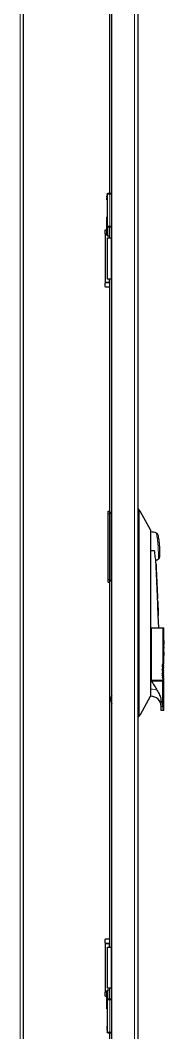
# Model space of a CAD drawing. Header units: millimetres. Extents: x -545 to 1520, y -1456 to 1043.
# Drawn here: x 426 to 537, y -527 to 258 of the extents above; entities that cross this region are included whole.
import ezdxf

# ---------------------------------------------------------------- set-up
doc = ezdxf.new("R2010")
doc.units = ezdxf.units.MM

msp = doc.modelspace()

# ---------------------------------------------------------------- linework, layer by layer
at = {"color": 8, "linetype": 'Continuous', "lineweight": 18}
for p, q in [((426.15, -1276.75), (426.15, 873.05)), ((514.67, -1279.35), (514.67, 875.65)), ((495.67, 123.15), (497.27, 123.15)), ((495.67, 98.15), (495.67, 123.15)), ((497.27, 98.15), (495.67, 98.15)), ((495.22, 89.15), (495.22, 90.65)), ((496.77, 57.15), (496.77, 89.15)), ((495.22, 54.45), (495.22, 57.15)), ((495.22, 54.15), (495.22, 54.45)), ((494.37, -124.85), (495.27, -124.85)), ((495.27, -124.85), (495.27, -122.85)), ((495.27, -124.85), (495.67, -124.85)), ((495.27, -175.85), (495.27, -124.85)), ((497.27, -124.65), (495.67, -124.65)), ((518.27, -126.85), (517.27, -126.85)), ((494.37, -175.85), (495.27, -175.85)), ((495.27, -177.85), (495.27, -175.85)), ((495.27, -175.85), (495.67, -175.85)), ((495.67, -176.05), (497.27, -176.05)), ((532.46, -185.87), (532.45, -185.87)), ((532.5, -186.84), (532.49, -186.84)), ((527.48, -213.35), (527.48, -253.85)), ((536.83, -241.35), (537.48, -241.35)), ((527.48, -260.88), (527.27, -260.88)), ((527.48, -266.35), (527.48, -260.88)), ((535.48, -274.35), (536.83, -274.35)), ((518.27, -276.85), (517.27, -276.85)), ((495.22, -458.15), (495.22, -457.85)), ((495.22, -460.85), (495.22, -458.15)), ((496.77, -492.85), (496.77, -460.85)), ((495.22, -494.35), (495.22, -492.85)), ((495.67, -526.85), (495.67, -501.85)), ((495.67, -501.85), (497.27, -501.85)), ((497.27, -526.85), (495.67, -526.85))]:
    msp.add_line(p, q, dxfattribs=at)
at = {"color": 7, "linetype": 'Continuous', "lineweight": 25}
for p, q in [((428.75, -1279.35), (428.75, 875.65)), ((497.27, -1279.35), (497.27, 875.65)), ((517.27, 873.05), (517.27, -124.35)), ((495.27, 732.15), (495.27, 123.65)), ((493.67, 123.15), (493.67, 98.15)), ((497.27, 123.65), (495.67, 123.65)), ((493.67, 105.55), (493.27, 105.15)), ((493.27, 98.15), (493.27, 105.15)), ((491.72, 94.65), (491.72, 92.65)), ((493.27, 95.15), (492.22, 95.15)), ((493.27, 91.15), (493.27, 98.15)), ((493.77, 98.15), (493.77, 90.65)), ((495.27, 97.65), (495.27, 89.15)), ((495.67, 97.65), (497.27, 97.65)), ((492.22, 92.15), (493.27, 92.15)), ((492.22, 92.15), (492.22, 91.85)), ((492.22, 54.45), (492.22, 91.85)), ((492.22, 91.85), (493.27, 91.85)), ((493.27, 91.15), (493.77, 90.65)), ((493.77, 90.65), (495.27, 90.65)), ((493.77, 57.15), (493.77, 89.15)), ((493.77, 89.15), (496.77, 89.15)), ((497.27, 89.15), (496.77, 89.15)), ((496.77, 57.15), (493.77, 57.15)), ((495.27, 57.15), (495.27, -122.85)), ((496.77, 57.15), (497.27, 57.15)), ((491.72, 53.65), (491.72, 51.65)), ((495.22, 54.45), (492.22, 54.45)), ((492.22, 54.45), (492.22, 54.15)), ((495.27, 54.15), (492.22, 54.15)), ((492.22, 51.15), (495.27, 51.15)), ((494.72, 54.45), (494.72, 54.15)), ((495.27, 54.45), (495.22, 54.45)), ((494.37, -122.85), (495.27, -122.85)), ((494.37, -124.85), (494.37, -122.85)), ((494.37, -175.85), (494.37, -124.85)), ((495.67, -123.25), (495.67, -124.85)), ((495.67, -123.65), (497.27, -123.65)), ((495.67, -124.85), (495.67, -175.85)), ((518.27, -121.35), (517.27, -121.35)), ((517.27, -124.35), (517.27, -126.85)), ((527.27, -137.35), (519.35, -123.26)), ((517.27, -126.85), (517.27, -276.85)), ((518.27, -126.85), (518.27, -276.85)), ((527.27, -137.35), (527.27, -142.82)), ((527.27, -142.82), (527.27, -150.35)), ((527.27, -150.35), (527.27, -253.35)), ((531.79, -170.02), (531.39, -160.83)), ((531.51, -164.05), (531.46, -163.67)), ((531.52, -164.05), (531.47, -163.67)), ((531.47, -163.67), (531.59, -166.83)), ((531.52, -164.34), (531.51, -164.05)), ((531.52, -164.05), (531.51, -164.05)), ((531.53, -164.34), (531.52, -164.05)), ((531.53, -164.34), (531.52, -164.34)), ((534.21, -158.41), (534.22, -158.22)), ((531.88, -172.11), (531.78, -170.02)), ((531.79, -170.03), (531.78, -170.03)), ((532.06, -176.02), (531.83, -172.22)), ((532.04, -175.62), (531.9, -172.52)), ((494.37, -177.85), (494.37, -175.85)), ((494.37, -177.85), (495.27, -177.85)), ((495.27, -177.85), (495.27, -460.85)), ((495.67, -175.85), (495.67, -177.45)), ((497.27, -177.05), (495.67, -177.05)), ((531.9, -173.91), (532.14, -177.9)), ((532.03, -175.62), (532.06, -176.02)), ((532.1, -177.27), (532.05, -176.02)), ((532.06, -176.02), (532.05, -176.02)), ((532.08, -177.9), (532.07, -177.9)), ((532.14, -177.9), (532.08, -177.9)), ((532.23, -180.13), (532.13, -177.9)), ((532.17, -180.13), (532.17, -180.12)), ((532.17, -180.13), (532.17, -180.13)), ((532.29, -181.39), (532.24, -180.13)), ((532.28, -181.4), (532.28, -181.39)), ((532.39, -183.85), (532.3, -181.71)), ((532.4, -183.85), (532.39, -183.85)), ((532.6, -188.4), (532.4, -183.82)), ((532.45, -185.87), (532.49, -186.84)), ((532.46, -185.87), (532.5, -186.84)), ((532.57, -188.4), (532.56, -188.4)), ((532.69, -190.76), (532.59, -188.4)), ((532.64, -190.76), (532.64, -190.76)), ((532.81, -193.23), (532.7, -190.76)), ((532.76, -192.47), (532.77, -192.47)), ((532.77, -192.47), (532.78, -192.47)), ((532.8, -193), (532.79, -192.85)), ((532.82, -193.4), (532.8, -193.12)), ((532.84, -194.7), (532.82, -194.7)), ((532.85, -194.7), (532.83, -194.7)), ((532.89, -195.16), (532.84, -193.92)), ((532.87, -195.49), (532.84, -194.7)), ((532.88, -195.49), (532.85, -194.7)), ((532.86, -195.49), (532.85, -195.49)), ((532.86, -195.49), (532.88, -195.49)), ((532.87, -194.67), (532.92, -195.77)), ((532.91, -195.48), (532.89, -195.16)), ((532.95, -196.38), (532.91, -195.58)), ((533, -197.61), (532.95, -196.38)), ((533.04, -198.41), (533.02, -198.14)), ((533.05, -198.67), (533.04, -198.53)), ((533.18, -201.73), (533.06, -199.06)), ((533.06, -199.14), (533.06, -199.14)), ((533.07, -199.14), (533.07, -199.14)), ((533.18, -203.2), (533.12, -201.75)), ((533.14, -201.74), (533.13, -201.74)), ((533.26, -203.85), (533.17, -201.73)), ((533.69, -213.35), (533.27, -203.85)), ((527.27, -213.35), (527.48, -213.35)), ((527.48, -213.35), (527.72, -213.35)), ((527.72, -213.35), (527.72, -253.85)), ((527.72, -213.35), (536.83, -213.35)), ((536.83, -213.35), (536.83, -241.35)), ((536.83, -213.35), (537.48, -213.35)), ((537.23, -218.35), (537.48, -218.35)), ((537.23, -218.35), (537.23, -228.11)), ((537.47, -220.3), (537.47, -218.35)), ((537.48, -218.35), (537.48, -213.35)), ((537.35, -220.3), (537.35, -226.16)), ((537.36, -220.3), (537.35, -220.3)), ((537.36, -226.16), (537.35, -226.16)), ((537.36, -220.3), (537.36, -226.16)), ((537.36, -220.3), (537.48, -220.3)), ((537.41, -226.16), (537.36, -226.16)), ((537.48, -221.28), (537.41, -221.28)), ((537.41, -221.28), (537.41, -226.16)), ((537.46, -223.23), (537.46, -226.16)), ((537.47, -223.23), (537.46, -223.23)), ((537.47, -226.16), (537.46, -226.16)), ((537.47, -223.23), (537.47, -221.28)), ((537.47, -223.23), (537.47, -226.16)), ((537.47, -223.23), (537.48, -223.23)), ((537.47, -228.11), (537.47, -226.16)), ((537.48, -226.16), (537.47, -226.16)), ((537.48, -221.28), (537.48, -220.3)), ((537.48, -226.16), (537.48, -223.23)), ((537.41, -228.11), (537.23, -228.11)), ((537.37, -231.91), (537.23, -231.91)), ((537.23, -231.91), (537.23, -234.88)), ((537.23, -234.88), (537.3, -234.88)), ((537.29, -232.4), (537.29, -233.2)), ((537.3, -232.4), (537.29, -232.4)), ((537.3, -233.2), (537.29, -233.2)), ((537.29, -233.7), (537.29, -234.88)), ((537.3, -233.7), (537.29, -233.7)), ((537.3, -232.4), (537.3, -233.2)), ((537.3, -232.4), (537.36, -232.4)), ((537.36, -233.2), (537.3, -233.2)), ((537.3, -233.7), (537.3, -234.88)), ((537.3, -233.7), (537.35, -233.7)), ((537.38, -234.88), (537.4, -234.88)), ((537.4, -233.44), (537.39, -233.44)), ((537.39, -234.88), (537.43, -234.88)), ((537.41, -228.11), (537.41, -231.04)), ((537.48, -231.04), (537.41, -231.04)), ((537.43, -232.75), (537.42, -232.75)), ((537.43, -234.09), (537.42, -234.09)), ((537.42, -234.44), (537.42, -234.46)), ((537.43, -234.44), (537.42, -234.44)), ((537.43, -234.46), (537.42, -234.46)), ((537.42, -234.79), (537.42, -234.88)), ((537.43, -234.79), (537.42, -234.79)), ((537.43, -234.44), (537.43, -234.46)), ((537.43, -234.79), (537.43, -234.88)), ((537.47, -231.91), (537.44, -234.88)), ((537.44, -234.88), (537.47, -234.88)), ((537.46, -228.11), (537.46, -229.08)), ((537.47, -228.11), (537.46, -228.11)), ((537.47, -229.08), (537.46, -229.08)), ((537.46, -233.78), (537.47, -232.51)), ((537.47, -233.78), (537.46, -233.78)), ((537.46, -234.88), (537.46, -234.27)), ((537.47, -234.27), (537.46, -234.27)), ((537.47, -228.11), (537.47, -229.08)), ((537.47, -228.11), (537.48, -228.11)), ((537.47, -231.04), (537.47, -229.08)), ((537.48, -229.08), (537.47, -229.08)), ((537.48, -231.91), (537.47, -231.91)), ((537.47, -233.78), (537.48, -232.51)), ((537.48, -232.51), (537.47, -232.51)), ((537.47, -234.27), (537.47, -233.45)), ((537.47, -233.78), (537.48, -233.78)), ((537.47, -234.27), (537.48, -234.27)), ((537.47, -234.88), (537.47, -234.27)), ((537.48, -229.08), (537.48, -228.11)), ((537.48, -231.91), (537.48, -231.04)), ((537.48, -232.54), (537.48, -231.91)), ((537.48, -232.51), (537.48, -233.78)), ((537.48, -241.35), (537.48, -234.27)), ((536.29, -241.45), (536.72, -241.45)), ((536.29, -242.85), (536.72, -242.85)), ((537.38, -241.45), (536.72, -241.45)), ((537.38, -242.85), (536.72, -242.85)), ((537.48, -242.75), (536.83, -242.75)), ((537.48, -242.75), (536.98, -241.45)), ((537.48, -244.15), (536.98, -242.85)), ((536.29, -244.25), (536.72, -244.25)), ((536.29, -245.65), (536.72, -245.65)), ((536.29, -247.05), (536.72, -247.05)), ((536.29, -248.45), (536.72, -248.45)), ((536.29, -249.85), (536.72, -249.85)), ((536.29, -251.25), (536.72, -251.25)), ((537.38, -244.25), (536.72, -244.25)), ((537.38, -245.65), (536.72, -245.65)), ((537.38, -247.05), (536.72, -247.05)), ((537.38, -248.45), (536.72, -248.45)), ((537.38, -249.85), (536.72, -249.85)), ((537.38, -251.25), (536.72, -251.25)), ((537.48, -244.15), (536.83, -244.15)), ((537.48, -245.55), (536.83, -245.55)), ((537.48, -246.95), (536.83, -246.95)), ((537.48, -248.35), (536.83, -248.35)), ((537.48, -249.75), (536.83, -249.75)), ((537.48, -251.15), (536.83, -251.15)), ((537.48, -245.55), (536.98, -244.25)), ((537.48, -246.95), (536.98, -245.65)), ((537.48, -248.35), (536.98, -247.05)), ((537.48, -249.75), (536.98, -248.45)), ((537.48, -251.15), (536.98, -249.85)), ((537.48, -252.55), (536.98, -251.25)), ((527.27, -253.35), (527.27, -254.35)), ((527.27, -253.85), (527.48, -253.85)), ((527.48, -254.35), (527.27, -254.35)), ((527.48, -253.85), (527.72, -253.85)), ((527.48, -254.35), (527.72, -254.35)), ((527.72, -253.85), (536.83, -253.85)), ((527.72, -254.35), (536.83, -254.35)), ((535.48, -254.35), (535.46, -253.85)), ((536.83, -252.55), (536.83, -253.85)), ((537.48, -252.55), (536.83, -252.55)), ((536.83, -253.85), (537.48, -253.85)), ((536.83, -274.35), (536.83, -254.35)), ((536.83, -254.35), (537.48, -254.35)), ((537.48, -253.85), (537.48, -252.55)), ((537.48, -277.35), (537.48, -254.35)), ((496.56, -266.7), (496.56, -266.78)), ((519.35, -280.43), (527.27, -266.35)), ((527.27, -260.88), (527.27, -266.35)), ((527.27, -266.35), (527.48, -266.35)), ((496.25, -268.07), (496.56, -268.15)), ((496.56, -269.24), (496.25, -269.33)), ((496.56, -268.15), (496.56, -269.24)), ((496.56, -270.62), (496.56, -270.69)), ((535.48, -274.35), (535.48, -271.26)), ((517.27, -276.85), (517.27, -279.35)), ((517.27, -279.35), (517.27, -1276.75)), ((518.27, -282.35), (517.27, -282.35)), ((537.2, -277.35), (535.48, -277.35)), ((537.48, -277.35), (537.2, -277.35)), ((491.72, -455.35), (491.72, -457.35)), ((495.27, -454.85), (492.22, -454.85)), ((492.22, -457.85), (495.27, -457.85)), ((492.22, -457.85), (492.22, -458.15)), ((492.22, -495.55), (492.22, -458.15)), ((492.22, -458.15), (495.22, -458.15)), ((493.77, -460.85), (496.77, -460.85)), ((493.77, -492.85), (493.77, -460.85)), ((494.72, -457.85), (494.72, -458.15)), ((495.22, -458.15), (495.27, -458.15)), ((497.27, -460.85), (496.77, -460.85)), ((493.77, -494.35), (493.27, -494.85)), ((496.77, -492.85), (493.77, -492.85)), ((495.27, -494.35), (493.77, -494.35)), ((493.77, -494.35), (493.77, -501.85)), ((495.27, -492.85), (495.27, -501.35)), ((496.77, -492.85), (497.27, -492.85)), ((491.72, -496.35), (491.72, -498.35)), ((493.27, -495.55), (492.22, -495.55)), ((492.22, -495.55), (492.22, -495.85)), ((493.27, -495.85), (492.22, -495.85)), ((492.22, -498.85), (493.27, -498.85)), ((493.27, -501.85), (493.27, -494.85)), ((493.27, -508.85), (493.27, -501.85)), ((493.67, -501.85), (493.67, -526.85)), ((497.27, -501.35), (495.67, -501.35)), ((493.27, -508.85), (493.67, -509.25)), ((495.27, -527.35), (495.27, -1135.85)), ((495.67, -527.35), (497.27, -527.35))]:
    msp.add_line(p, q, dxfattribs=at)
at = {"color": 7, "linetype": 'Continuous', "lineweight": 25, "flags": 128}
for points in [[(531.83, -172.22), (531.87, -173.17), (531.9, -173.91)], [(532.08, -177.9), (532.13, -179.15), (532.17, -180.13)], [(532.45, -186.53), (532.56, -188.9), (532.64, -190.76)], [(532.49, -186.84), (532.53, -187.72), (532.56, -188.4)], [(532.5, -186.84), (532.54, -187.72), (532.57, -188.4)], [(532.84, -195.35), (533.03, -199.75), (533.18, -203.2)], [(533.13, -201.74), (532.97, -198.24), (532.85, -195.49)], [(533.14, -201.74), (532.98, -198.24), (532.86, -195.49)], [(537.39, -234.18), (537.39, -234.36), (537.39, -234.5)], [(537.42, -234.44), (537.42, -234.24), (537.42, -234.09)], [(537.43, -234.44), (537.43, -234.24), (537.43, -234.09)]]:
    msp.add_lwpolyline(points, dxfattribs=at)
at = {"color": 7, "linetype": 'Continuous', "lineweight": 25}
for centre, radius, start, end in [((492.22, 94.65), 0.5, 90, 180), ((492.22, 92.65), 0.5, 180, 270), ((492.22, 53.65), 0.5, 90, 180), ((492.22, 51.65), 0.5, 180, 270), ((495.27, -123.25), 0.4, 0, 90), ((527.27, -150.35), 11.4, 66.37549, 90), ((527.27, -150.35), 11.4, 291.36213, 301.71629), ((495.27, -177.45), 0.4, 270, 0), ((537.38, -241.35), 0.1, 270, 0), ((537.38, -242.75), 0.1, 270, 0), ((537.38, -244.15), 0.1, 270, 0), ((537.38, -245.55), 0.1, 270, 0), ((537.38, -246.95), 0.1, 270, 0), ((537.38, -248.35), 0.1, 270, 0), ((537.38, -249.75), 0.1, 270, 0), ((537.38, -251.15), 0.1, 270, 0), ((501.66, -268.69), 5.45, 159.42245, 173.41237), ((501.52, -268.7), 5.35, 142.60007, 158.09132), ((527.48, -274.35), 8, 0, 90), ((501.66, -268.7), 5.45, 186.58763, 200.57755), ((501.52, -268.7), 5.35, 201.90868, 217.39993), ((492.22, -455.35), 0.5, 90, 180), ((492.22, -457.35), 0.5, 180, 270), ((492.22, -496.35), 0.5, 90, 180), ((492.22, -498.35), 0.5, 180, 270)]:
    msp.add_arc(centre, radius, start, end, dxfattribs=at)
at = {"color": 8, "linetype": 'Continuous', "lineweight": 18}
msp.add_arc((527.63, -272.94), 12.07, 66.28954, 90.71323, dxfattribs=at)
at = {"color": 7, "linetype": 'Continuous', "lineweight": 25}
for points, knots in [([(493.37, 121.16), (493.37, 121.21), (493.37, 121.29), (493.37, 121.38), (493.37, 121.47), (493.37, 121.6), (493.37, 121.63), (493.37, 121.65)], [0, 0, 0, 0, 0.124693, 0.187182, 0.249773, 0.500039, 1, 1, 1, 1]), ([(493.37, 120.95), (493.37, 120.95), (493.37, 120.95), (493.37, 120.96), (493.37, 120.97), (493.37, 121), (493.37, 121.04), (493.37, 121.08), (493.37, 121.12), (493.37, 121.14), (493.37, 121.16)], [0, 0, 0, 0, 0.128825, 0.180169, 0.243397, 0.36986, 0.499864, 0.749649, 0.843476, 1, 1, 1, 1]), ([(493.37, 119.44), (493.37, 119.52), (493.37, 119.67), (493.37, 119.89), (493.37, 120.07), (493.37, 120.24), (493.37, 120.34), (493.37, 120.35), (493.37, 120.36)], [0, 0, 0, 0, 0.125049, 0.249886, 0.370856, 0.49982, 0.749609, 1, 1, 1, 1]), ([(493.37, 118.59), (493.37, 118.6), (493.37, 118.61), (493.37, 118.7), (493.37, 118.79), (493.37, 118.92), (493.37, 119.13), (493.37, 119.32), (493.37, 119.44)], [0, 0, 0, 0, 0.25007, 0.379181, 0.500499, 0.62417, 0.750842, 1, 1, 1, 1]), ([(493.37, 102.71), (493.37, 102.7), (493.37, 102.69), (493.37, 102.61), (493.37, 102.51), (493.37, 102.38), (493.37, 102.17), (493.37, 101.99), (493.37, 101.87)], [0, 0, 0, 0, 0.25007, 0.379559, 0.500499, 0.624556, 0.750843, 1, 1, 1, 1]), ([(493.37, 101.87), (493.37, 101.83), (493.37, 101.75), (493.37, 101.6), (493.37, 101.41), (493.37, 101.24), (493.37, 101.07), (493.37, 100.96), (493.37, 100.95), (493.37, 100.95)], [0, 0, 0, 0, 0.062637, 0.125278, 0.250072, 0.374841, 0.499994, 0.749696, 1, 1, 1, 1]), ([(493.37, 100.36), (493.37, 100.36), (493.37, 100.35), (493.37, 100.34), (493.37, 100.33), (493.37, 100.31), (493.37, 100.25), (493.37, 100.19), (493.37, 100.15)], [0, 0, 0, 0, 0.13107, 0.182437, 0.243796, 0.371388, 0.500442, 1, 1, 1, 1]), ([(493.37, 100.15), (493.37, 100.12), (493.37, 100.07), (493.37, 99.99), (493.37, 99.92), (493.37, 99.83), (493.37, 99.7), (493.37, 99.67), (493.37, 99.65)], [0, 0, 0, 0, 0.062686, 0.125173, 0.187628, 0.250185, 0.500314, 1, 1, 1, 1]), ([(518.27, -121.35), (518.27, -121.41), (518.27, -121.53), (518.27, -122.48), (518.27, -123.87), (518.27, -125.42), (518.27, -126.44), (518.27, -126.85)], [0, 0, 0, 0, 0.214694, 0.429388, 0.644082, 0.858775, 1, 1, 1, 1]), ([(519.35, -123.27), (519.16, -122.96), (518.8, -122.38), (518.45, -121.68), (518.28, -121.34)], [0, 0, 0, 0, 0.525323, 1, 1, 1, 1]), ([(532.9, -141.11), (532.88, -141.05), (532.82, -140.87), (532.64, -140.56), (532.33, -140.19), (532.02, -140.02), (531.85, -139.92)], [0, 0, 0, 0, 0.124152, 0.341643, 0.649974, 1, 1, 1, 1]), ([(532.98, -141.45), (532.97, -141.42), (532.96, -141.33), (533.05, -141.84), (533.25, -143.03), (533.59, -145.25), (533.9, -148.01), (534.14, -150.96), (534.25, -153.74), (534.27, -156.06), (534.24, -157.69), (534.21, -158.35), (534.21, -158.4), (534.21, -158.41)], [0, 0, 0, 0, 0.030403, 0.098769, 0.206023, 0.316924, 0.429796, 0.54227, 0.652144, 0.75822, 0.860909, 0.962167, 1, 1, 1, 1]), ([(531.37, -160.83), (531.37, -160.84), (531.38, -160.86), (531.13, -159.5), (530.81, -157.31), (530.52, -155.24), (530.45, -154.01), (530.21, -153.64), (530.14, -153.59), (530.08, -153.56), (529.95, -153.58), (529.51, -153.65), (528.58, -153.68), (527.77, -153.47), (527.29, -153.35)], [0, 0, 0, 0, 0.1420884, 0.3674634, 0.5915606, 0.7394261, 0.8133096, 0.8201913, 0.8256124, 0.8293026, 0.8330422, 0.8487573, 0.9118768, 1, 1, 1, 1]), ([(531.62, -166.77), (531.6, -166.33), (531.56, -165.46), (531.54, -164.71), (531.53, -164.34)], [0, 0, 0, 0, 0.500963, 1, 1, 1, 1]), ([(533.27, -160.02), (533.35, -159.97), (533.57, -159.85), (533.82, -159.55), (534.03, -159.21), (534.13, -158.93), (534.17, -158.77), (534.18, -158.71)], [0, 0, 0, 0, 0.1747015, 0.4583416, 0.6963812, 0.8885007, 1, 1, 1, 1]), ([(531.59, -166.83), (531.62, -167.42), (531.67, -168.6), (531.76, -170.31), (531.84, -171.62), (531.89, -172.27), (531.9, -172.5), (531.9, -172.52), (531.9, -172.54)], [0, 0, 0, 0, 0.250282, 0.499393, 0.748791, 0.874699, 0.937286, 1, 1, 1, 1]), ([(531.79, -170.03), (531.79, -170.01), (531.79, -169.98), (531.78, -169.72), (531.75, -169.37), (531.72, -168.78), (531.67, -167.9), (531.63, -167.15), (531.62, -166.77)], [0, 0, 0, 0, 0.124416, 0.248357, 0.373982, 0.500169, 0.7494, 1, 1, 1, 1]), ([(532.29, -181.42), (532.29, -181.38), (532.29, -181.3), (532.29, -181.63), (532.3, -182.22), (532.32, -182.74), (532.32, -183)], [0, 0, 0, 0, 0.248736, 0.498686, 0.748107, 1, 1, 1, 1]), ([(532.32, -183), (532.33, -183.27), (532.35, -183.82), (532.39, -185.02), (532.43, -185.93), (532.45, -186.53)], [0, 0, 0, 0, 0.249362, 0.499672, 1, 1, 1, 1]), ([(532.39, -183.85), (532.39, -183.86), (532.39, -183.87), (532.39, -184.05), (532.39, -184.3), (532.4, -184.65), (532.42, -185.17), (532.44, -185.59), (532.45, -185.87)], [0, 0, 0, 0, 0.249432, 0.37514, 0.499356, 0.623458, 0.749245, 1, 1, 1, 1]), ([(532.4, -183.85), (532.4, -183.86), (532.4, -183.87), (532.4, -184.05), (532.4, -184.3), (532.41, -184.65), (532.43, -185.17), (532.45, -185.59), (532.46, -185.87)], [0, 0, 0, 0, 0.249432, 0.37514, 0.499356, 0.623458, 0.749245, 1, 1, 1, 1]), ([(532.79, -192.85), (532.79, -192.91), (532.8, -193.04), (532.81, -193.45), (532.83, -194.08), (532.86, -194.91), (532.89, -195.48), (532.9, -195.77)], [0, 0, 0, 0, 0.1246, 0.248977, 0.500405, 0.749333, 1, 1, 1, 1]), ([(532.91, -195.77), (532.89, -195.25), (532.86, -194.47), (532.82, -193.51), (532.81, -193.17), (532.8, -193)], [0, 0, 0, 0, 0.4989654, 0.749922, 1, 1, 1, 1]), ([(532.92, -195.77), (532.9, -195.35), (532.87, -194.71), (532.84, -193.91), (532.82, -193.57), (532.82, -193.4)], [0, 0, 0, 0, 0.50146, 0.750257, 1, 1, 1, 1]), ([(532.83, -194.7), (532.83, -194.71), (532.83, -194.73), (532.83, -194.88), (532.83, -195.06), (532.83, -195.22), (532.84, -195.31), (532.84, -195.35)], [0, 0, 0, 0, 0.249445, 0.498999, 0.74851, 0.873859, 1, 1, 1, 1]), ([(532.9, -195.77), (532.91, -196.05), (532.94, -196.61), (532.98, -197.43), (533.01, -198.05), (533.04, -198.47), (533.04, -198.6), (533.05, -198.67)], [0, 0, 0, 0, 0.2487307, 0.4973773, 0.750528, 0.8752331, 1, 1, 1, 1]), ([(533.04, -198.53), (533.03, -198.36), (533.02, -198.01), (532.97, -197.06), (532.93, -196.28), (532.91, -195.77)], [0, 0, 0, 0, 0.249575, 0.500842, 1, 1, 1, 1]), ([(532.92, -195.77), (532.94, -196.15), (532.96, -196.62), (532.98, -197.05), (532.98, -197.13)], [0, 0, 0, 0, 0.802786, 1, 1, 1, 1]), ([(533.02, -198.14), (533.02, -197.97), (533, -197.62), (532.97, -196.82), (532.94, -196.19), (532.92, -195.77)], [0, 0, 0, 0, 0.250895, 0.500775, 1, 1, 1, 1]), ([(533.05, -198.7), (533.05, -198.77), (533.06, -198.96), (533.06, -199.06), (533.07, -199.14)], [0, 0, 0, 0, 0.3349706, 1, 1, 1, 1]), ([(533.18, -203.2), (533.18, -203.24), (533.19, -203.33), (533.2, -203.49), (533.21, -203.67), (533.22, -203.82), (533.23, -203.84), (533.23, -203.85)], [0, 0, 0, 0, 0.125388, 0.250591, 0.500192, 0.749805, 1, 1, 1, 1]), ([(537.35, -233.7), (537.36, -233.7), (537.37, -233.71), (537.38, -233.77), (537.38, -233.83), (537.39, -233.94), (537.39, -234.06), (537.39, -234.15), (537.39, -234.18)], [0, 0, 0, 0, 0.362307, 0.499762, 0.603895, 0.707751, 0.888159, 1, 1, 1, 1]), ([(537.42, -232.75), (537.42, -232.67), (537.42, -232.51), (537.42, -232.3), (537.41, -232.14), (537.39, -231.93), (537.37, -231.92), (537.36, -231.91)], [0, 0, 0, 0, 0.125885, 0.250002, 0.375256, 0.501237, 1, 1, 1, 1]), ([(537.36, -232.4), (537.37, -232.41), (537.38, -232.42), (537.39, -232.52), (537.39, -232.61), (537.39, -232.71), (537.39, -232.77), (537.39, -232.8)], [0, 0, 0, 0, 0.464779, 0.639498, 0.766783, 0.894486, 1, 1, 1, 1]), ([(537.39, -232.8), (537.39, -232.85), (537.39, -232.93), (537.39, -233.03), (537.39, -233.11), (537.38, -233.2), (537.37, -233.2), (537.36, -233.2)], [0, 0, 0, 0, 0.144848, 0.259554, 0.374146, 0.548842, 1, 1, 1, 1]), ([(537.43, -232.75), (537.43, -232.65), (537.43, -232.49), (537.42, -232.28), (537.42, -232.11), (537.4, -231.93), (537.38, -231.92), (537.37, -231.91)], [0, 0, 0, 0, 0.149141, 0.264134, 0.378852, 0.560232, 1, 1, 1, 1]), ([(537.39, -233.44), (537.4, -233.42), (537.41, -233.37), (537.41, -233.25), (537.42, -233.12), (537.42, -232.96), (537.42, -232.83), (537.42, -232.75)], [0, 0, 0, 0, 0.249783, 0.499064, 0.624235, 0.749653, 1, 1, 1, 1]), ([(537.42, -234.09), (537.42, -234.01), (537.41, -233.9), (537.41, -233.75), (537.41, -233.65), (537.41, -233.57), (537.4, -233.49), (537.4, -233.46), (537.39, -233.44)], [0, 0, 0, 0, 0.250367, 0.375745, 0.500635, 0.625633, 0.750126, 1, 1, 1, 1]), ([(537.39, -234.5), (537.39, -234.53), (537.39, -234.6), (537.39, -234.73), (537.39, -234.82), (537.39, -234.87), (537.39, -234.88)], [0, 0, 0, 0, 0.2561394, 0.5126978, 0.9190221, 1, 1, 1, 1]), ([(537.4, -233.44), (537.41, -233.41), (537.42, -233.36), (537.42, -233.19), (537.43, -233), (537.43, -232.84), (537.43, -232.76), (537.43, -232.75)], [0, 0, 0, 0, 0.331473, 0.546481, 0.762526, 0.960277, 1, 1, 1, 1]), ([(537.43, -234.09), (537.43, -233.98), (537.42, -233.82), (537.42, -233.63), (537.41, -233.51), (537.41, -233.47), (537.4, -233.44)], [0, 0, 0, 0, 0.336422, 0.52346, 0.710673, 1, 1, 1, 1]), ([(537.42, -234.79), (537.42, -234.78), (537.42, -234.77), (537.42, -234.72), (537.42, -234.62), (537.42, -234.52), (537.42, -234.46)], [0, 0, 0, 0, 0.1253633, 0.2500316, 0.4996752, 1, 1, 1, 1]), ([(537.43, -234.79), (537.43, -234.78), (537.43, -234.75), (537.43, -234.67), (537.43, -234.57), (537.43, -234.49), (537.43, -234.46)], [0, 0, 0, 0, 0.20263, 0.420406, 0.728008, 1, 1, 1, 1]), ([(536.82, -242.75), (536.73, -242.53), (536.6, -242.21), (536.42, -241.77), (536.33, -241.56), (536.29, -241.45)], [0, 0, 0, 0, 0.499993, 0.749996, 1, 1, 1, 1]), ([(536.82, -244.15), (536.73, -243.93), (536.6, -243.61), (536.42, -243.17), (536.33, -242.96), (536.29, -242.85)], [0, 0, 0, 0, 0.499993, 0.749996, 1, 1, 1, 1]), ([(536.72, -241.45), (536.73, -241.45), (536.76, -241.44), (536.8, -241.42), (536.82, -241.39), (536.82, -241.36), (536.83, -241.35), (536.83, -241.35)], [0, 0, 0, 0, 0.295691, 0.568687, 0.759853, 0.951912, 1, 1, 1, 1]), ([(536.72, -242.85), (536.73, -242.85), (536.76, -242.84), (536.8, -242.82), (536.82, -242.79), (536.82, -242.76), (536.83, -242.75), (536.83, -242.75)], [0, 0, 0, 0, 0.295691, 0.568687, 0.759853, 0.951912, 1, 1, 1, 1]), ([(536.82, -245.55), (536.73, -245.33), (536.6, -245.01), (536.42, -244.57), (536.33, -244.36), (536.29, -244.25)], [0, 0, 0, 0, 0.499993, 0.749996, 1, 1, 1, 1]), ([(536.82, -246.95), (536.73, -246.73), (536.6, -246.41), (536.42, -245.97), (536.33, -245.76), (536.29, -245.65)], [0, 0, 0, 0, 0.499993, 0.749996, 1, 1, 1, 1]), ([(536.82, -248.35), (536.73, -248.13), (536.6, -247.81), (536.42, -247.37), (536.33, -247.16), (536.29, -247.05)], [0, 0, 0, 0, 0.4999933, 0.7499958, 1, 1, 1, 1]), ([(536.82, -249.75), (536.73, -249.53), (536.6, -249.21), (536.42, -248.77), (536.33, -248.56), (536.29, -248.45)], [0, 0, 0, 0, 0.499993, 0.749996, 1, 1, 1, 1]), ([(536.82, -251.15), (536.73, -250.93), (536.6, -250.61), (536.42, -250.17), (536.33, -249.96), (536.29, -249.85)], [0, 0, 0, 0, 0.499993, 0.749996, 1, 1, 1, 1]), ([(536.82, -252.55), (536.73, -252.33), (536.6, -252.01), (536.42, -251.57), (536.33, -251.36), (536.29, -251.25)], [0, 0, 0, 0, 0.499993, 0.749996, 1, 1, 1, 1]), ([(536.72, -244.25), (536.73, -244.25), (536.76, -244.24), (536.8, -244.22), (536.82, -244.19), (536.82, -244.16), (536.83, -244.15), (536.83, -244.15)], [0, 0, 0, 0, 0.2956914, 0.5686867, 0.7598531, 0.9519121, 1, 1, 1, 1]), ([(536.72, -245.65), (536.73, -245.65), (536.76, -245.64), (536.8, -245.62), (536.82, -245.59), (536.82, -245.56), (536.83, -245.55), (536.83, -245.55)], [0, 0, 0, 0, 0.2956914, 0.5686867, 0.7598531, 0.9519121, 1, 1, 1, 1]), ([(536.72, -247.05), (536.73, -247.05), (536.76, -247.04), (536.8, -247.02), (536.82, -246.99), (536.82, -246.96), (536.83, -246.95), (536.83, -246.95)], [0, 0, 0, 0, 0.295691, 0.568687, 0.759853, 0.951912, 1, 1, 1, 1]), ([(536.72, -248.45), (536.73, -248.45), (536.76, -248.44), (536.8, -248.42), (536.82, -248.39), (536.82, -248.36), (536.83, -248.35), (536.83, -248.35)], [0, 0, 0, 0, 0.295691, 0.568687, 0.759853, 0.951912, 1, 1, 1, 1]), ([(536.72, -249.85), (536.73, -249.85), (536.76, -249.84), (536.8, -249.82), (536.82, -249.79), (536.82, -249.76), (536.83, -249.75), (536.83, -249.75)], [0, 0, 0, 0, 0.295691, 0.568687, 0.759853, 0.951912, 1, 1, 1, 1]), ([(536.72, -251.25), (536.73, -251.25), (536.76, -251.24), (536.8, -251.22), (536.82, -251.19), (536.82, -251.16), (536.83, -251.15), (536.83, -251.15)], [0, 0, 0, 0, 0.295691, 0.568687, 0.759853, 0.951912, 1, 1, 1, 1]), ([(527.27, -254.35), (527.27, -255.48), (527.27, -257.82), (527.27, -259.84), (527.27, -260.88)], [0, 0, 0, 0, 0.484389, 1, 1, 1, 1]), ([(527.72, -254.35), (528.54, -255.59), (530.19, -258.08), (531.72, -260.62), (532.48, -261.89)], [0, 0, 0, 0, 0.499713, 1, 1, 1, 1]), ([(532.48, -261.89), (533.09, -263.07), (534.33, -265.44), (535.34, -268.64), (535.45, -270.64), (535.48, -271.26)], [0, 0, 0, 0, 0.401015, 0.812371, 1, 1, 1, 1]), ([(535.48, -277.35), (535.48, -277.31), (535.48, -277.23), (535.48, -276.63), (535.48, -275.76), (535.48, -274.94), (535.48, -274.47), (535.48, -274.35)], [0, 0, 0, 0, 0.244194, 0.488981, 0.716656, 0.923156, 1, 1, 1, 1]), ([(536.83, -274.35), (536.83, -274.64), (536.84, -275.24), (536.9, -276.03), (536.98, -276.7), (537.08, -277.19), (537.16, -277.34), (537.2, -277.35), (537.2, -277.35)], [0, 0, 0, 0, 0.169896, 0.33938, 0.519039, 0.726848, 0.970472, 1, 1, 1, 1]), ([(518.27, -276.85), (518.27, -277.47), (518.27, -278.7), (518.27, -280.35), (518.27, -281.59), (518.27, -282.25), (518.27, -282.32), (518.27, -282.35)], [0, 0, 0, 0, 0.21469, 0.42938, 0.644073, 0.858767, 1, 1, 1, 1]), ([(518.28, -282.35), (518.45, -282.02), (518.8, -281.32), (519.16, -280.74), (519.35, -280.44)], [0, 0, 0, 0, 0.47459, 1, 1, 1, 1]), ([(493.37, -503.84), (493.37, -503.79), (493.37, -503.71), (493.37, -503.62), (493.37, -503.53), (493.37, -503.4), (493.37, -503.37), (493.37, -503.35)], [0, 0, 0, 0, 0.124693, 0.187182, 0.249773, 0.500039, 1, 1, 1, 1]), ([(493.37, -504.05), (493.37, -504.05), (493.37, -504.05), (493.37, -504.04), (493.37, -504.03), (493.37, -504), (493.37, -503.96), (493.37, -503.92), (493.37, -503.88), (493.37, -503.86), (493.37, -503.84)], [0, 0, 0, 0, 0.128825, 0.180169, 0.243397, 0.36986, 0.499864, 0.749649, 0.843476, 1, 1, 1, 1]), ([(493.37, -505.56), (493.37, -505.48), (493.37, -505.33), (493.37, -505.11), (493.37, -504.93), (493.37, -504.76), (493.37, -504.66), (493.37, -504.65), (493.37, -504.64)], [0, 0, 0, 0, 0.125049, 0.249886, 0.370856, 0.49982, 0.749609, 1, 1, 1, 1]), ([(493.37, -506.41), (493.37, -506.4), (493.37, -506.39), (493.37, -506.3), (493.37, -506.21), (493.37, -506.08), (493.37, -505.87), (493.37, -505.68), (493.37, -505.56)], [0, 0, 0, 0, 0.25007, 0.379181, 0.500499, 0.62417, 0.750842, 1, 1, 1, 1]), ([(493.37, -522.29), (493.37, -522.3), (493.37, -522.31), (493.37, -522.39), (493.37, -522.49), (493.37, -522.62), (493.37, -522.83), (493.37, -523.01), (493.37, -523.13)], [0, 0, 0, 0, 0.25007, 0.379559, 0.500499, 0.624556, 0.750843, 1, 1, 1, 1]), ([(493.37, -523.13), (493.37, -523.17), (493.37, -523.25), (493.37, -523.4), (493.37, -523.59), (493.37, -523.76), (493.37, -523.93), (493.37, -524.04), (493.37, -524.05), (493.37, -524.05)], [0, 0, 0, 0, 0.062637, 0.125278, 0.250072, 0.374841, 0.499994, 0.749696, 1, 1, 1, 1]), ([(493.37, -524.64), (493.37, -524.64), (493.37, -524.65), (493.37, -524.66), (493.37, -524.67), (493.37, -524.69), (493.37, -524.75), (493.37, -524.81), (493.37, -524.85)], [0, 0, 0, 0, 0.13107, 0.182437, 0.243796, 0.371388, 0.500442, 1, 1, 1, 1]), ([(493.37, -524.85), (493.37, -524.88), (493.37, -524.93), (493.37, -525.01), (493.37, -525.08), (493.37, -525.17), (493.37, -525.3), (493.37, -525.33), (493.37, -525.35)], [0, 0, 0, 0, 0.062686, 0.125173, 0.187628, 0.250185, 0.500314, 1, 1, 1, 1])]:
    msp.add_open_spline(points, degree=3, knots=knots, dxfattribs=at)
for points in [[(493.67, 123.15), (493.68, 123.22), (493.69, 123.35), (493.81, 123.51), (493.98, 123.63), (494.11, 123.64), (494.17, 123.65)], [(495.67, 123.65), (495.48, 123.65), (495.08, 123.65), (494.59, 123.65), (494.24, 123.65), (494.19, 123.65), (494.17, 123.65)], [(494.17, 97.65), (494.11, 97.66), (493.98, 97.67), (493.81, 97.79), (493.69, 97.96), (493.68, 98.09), (493.67, 98.15)], [(494.17, 97.65), (494.19, 97.65), (494.24, 97.65), (494.59, 97.65), (495.08, 97.65), (495.48, 97.65), (495.67, 97.65)], [(493.67, -501.85), (493.68, -501.78), (493.69, -501.65), (493.81, -501.49), (493.98, -501.37), (494.11, -501.36), (494.17, -501.35)], [(495.67, -501.35), (495.48, -501.35), (495.08, -501.35), (494.59, -501.35), (494.24, -501.35), (494.19, -501.35), (494.17, -501.35)], [(494.17, -527.35), (494.11, -527.34), (493.98, -527.33), (493.81, -527.21), (493.69, -527.04), (493.68, -526.91), (493.67, -526.85)], [(494.17, -527.35), (494.19, -527.35), (494.24, -527.35), (494.59, -527.35), (495.08, -527.35), (495.48, -527.35), (495.67, -527.35)]]:
    msp.add_open_spline(points, degree=3, dxfattribs=at)
at = {"color": 8, "linetype": 'Continuous', "lineweight": 18}
for points in [[(495.67, 123.15), (495.41, 123.15), (494.89, 123.15), (494.23, 123.15), (493.76, 123.15), (493.7, 123.15), (493.67, 123.15)], [(495.67, 123.65), (495.67, 123.64), (495.67, 123.63), (495.67, 123.51), (495.67, 123.35), (495.67, 123.22), (495.67, 123.15)], [(493.67, 98.15), (493.7, 98.15), (493.76, 98.15), (494.23, 98.15), (494.89, 98.15), (495.41, 98.15), (495.67, 98.15)], [(495.67, 98.15), (495.67, 98.09), (495.67, 97.96), (495.67, 97.79), (495.67, 97.67), (495.67, 97.66), (495.67, 97.65)], [(495.67, -501.85), (495.41, -501.85), (494.89, -501.85), (494.23, -501.85), (493.76, -501.85), (493.7, -501.85), (493.67, -501.85)], [(495.67, -501.35), (495.67, -501.36), (495.67, -501.37), (495.67, -501.49), (495.67, -501.65), (495.67, -501.78), (495.67, -501.85)], [(493.67, -526.85), (493.7, -526.85), (493.76, -526.85), (494.23, -526.85), (494.89, -526.85), (495.41, -526.85), (495.67, -526.85)], [(495.67, -526.85), (495.67, -526.91), (495.67, -527.04), (495.67, -527.21), (495.67, -527.33), (495.67, -527.34), (495.67, -527.35)]]:
    msp.add_open_spline(points, degree=3, dxfattribs=at)
for points, knots in [([(533.27, -160.05), (533.27, -160.03), (533.27, -159.97), (533.29, -159.2), (533.33, -157.28), (533.31, -154.53), (533.17, -151.24), (532.9, -147.74), (532.52, -144.48), (532.13, -141.84), (531.89, -140.44), (531.78, -139.85), (531.8, -139.96), (531.8, -139.99)], [0, 0, 0, 0, 0.038287, 0.14055, 0.24357, 0.349125, 0.457771, 0.568766, 0.680522, 0.791151, 0.899049, 0.96816, 1, 1, 1, 1]), ([(527.48, -260.88), (527.48, -260.88), (527.48, -260.79), (527.48, -260.2), (527.48, -259.05), (527.48, -257.34), (527.48, -255.76), (527.48, -254.75), (527.48, -254.35)], [0, 0, 0, 0, 0.000009, 0.046134, 0.306129, 0.566528, 0.826701, 1, 1, 1, 1])]:
    msp.add_open_spline(points, degree=3, knots=knots, dxfattribs=at)

doc.saveas('drawing.dxf')
